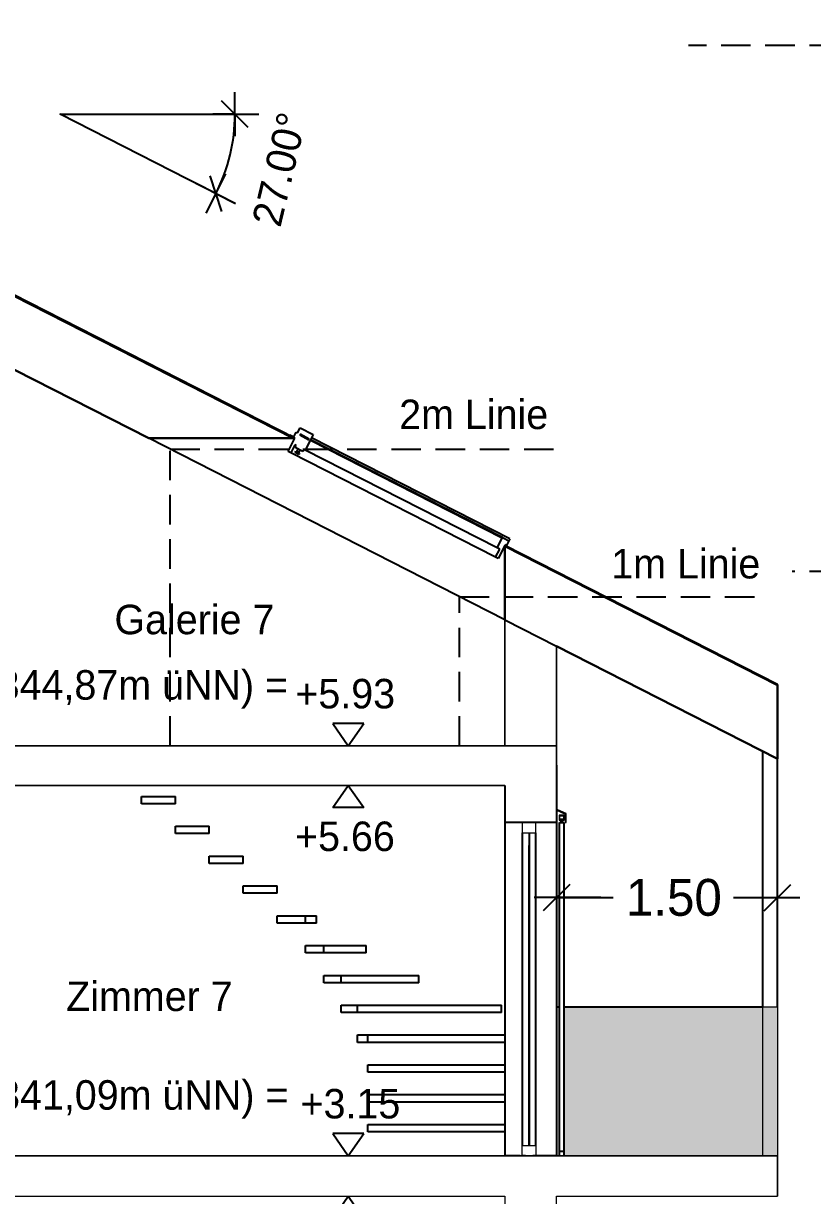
# Model space of a CAD drawing. Header units: metres. Extents: x 165.1 to 239.6, y 34.6 to 72.4.
# Drawn here: x 222.16 to 227.52, y 64.13 to 72.08 of the extents above; entities that cross this region are included whole.
import ezdxf

# ---------------------------------------------------------------- set-up
doc = ezdxf.new("R2010")
doc.units = ezdxf.units.M
doc.header["$XCLIPFRAME"] = 2
doc.header["$PDMODE"] = 65
doc.linetypes.add('AUSGEZOGEN', pattern=[0])
doc.linetypes.add('VERDECKT2_S2', pattern=[0.27, 0.2, -0.07])
for name, color, linetype, lineweight in [('Allgemein01', 7, 'AUSGEZOGEN', 13), ('Allgemein03', 7, 'AUSGEZOGEN', 25), ('Dachflächenfenster_ Verglas.', 7, 'AUSGEZOGEN', 13), ('Dachhaut', 7, 'AUSGEZOGEN', 13), ('Decke Holz', 7, 'AUSGEZOGEN', 18), ('Design', 7, 'AUSGEZOGEN', 18), ('Fenster', 7, 'AUSGEZOGEN', 13), ('Maßlinie 1_100', 7, 'AUSGEZOGEN', 13), ('Pfosten_ Stützen', 7, 'AUSGEZOGEN', 13), ('Standard', 7, 'AUSGEZOGEN', 25), ('Verschattung', 7, 'AUSGEZOGEN', 13), ('Wand Holz nicht tragend', 7, 'AUSGEZOGEN', 13), ('Wand Holz tragend', 7, 'AUSGEZOGEN', 13)]:
    doc.layers.add(name, color=color, linetype=linetype, lineweight=lineweight)
doc.styles.add('Posterama Text Light', font='')
doc.styles.get('Posterama Text Light').set_extended_font_data('Posterama Text Light')
doc.dimstyles.new('DIMSTYLE_10', dxfattribs={"dimtxt": 0.2, "dimasz": 0.3, "dimexe": 0, "dimexo": 1e-06, "dimgap": 0.1, "dimtad": 0, "dimrnd": 0.005, "dimzin": 4, "dimdsep": 46, "dimtxsty": 'Posterama Text Light', "dimblk1": 'ALL_ML_STRICH', "dimblk2": 'ALL_ML_STRICH', "dimsah": 1, "dimcen": 0, "dimse1": 1, "dimse2": 1, "dimclrd": 7, "dimclre": 7, "dimclrt": 7, "dimadec": 0, "dimazin": 0, "dimtfac": 1, "dimtdec": 0, "dimtix": 1, "dimtmove": 2, "dimatfit": 3, "dimfxl": 0, "dimtzin": 0, "dimlwd": 0, "dimlwe": 25, "dimarcsym": 0})
doc.dimstyles.new('DIMSTYLE_11', dxfattribs={"dimtxt": 0.2, "dimasz": 0.3, "dimexe": 0, "dimexo": 1e-06, "dimgap": 0.1, "dimtad": 0, "dimdec": 3, "dimrnd": 0.005, "dimzin": 4, "dimdsep": 46, "dimtxsty": 'Posterama Text Light', "dimblk1": 'ALL_ML_STRICH', "dimblk2": 'ALL_ML_STRICH', "dimsah": 1, "dimcen": 0, "dimse1": 1, "dimse2": 1, "dimclrd": 7, "dimclre": 7, "dimclrt": 7, "dimadec": 0, "dimazin": 0, "dimtfac": 1, "dimtdec": 0, "dimtix": 1, "dimtmove": 2, "dimatfit": 3, "dimfxl": 0, "dimtzin": 0, "dimlwd": 0, "dimlwe": 25, "dimarcsym": 0})
doc.dimstyles.new('DIMSTYLE_6', dxfattribs={"dimtxt": 0.2, "dimasz": 0.3, "dimexe": 0, "dimexo": 1e-06, "dimgap": 0.1, "dimtad": 0, "dimdec": 3, "dimrnd": 0.005, "dimzin": 4, "dimdsep": 46, "dimtxsty": 'Posterama Text Light', "dimblk1": 'ALL_ML_STRICH', "dimblk2": 'ALL_ML_STRICH', "dimsah": 1, "dimcen": 0, "dimse1": 1, "dimse2": 1, "dimclrd": 7, "dimclre": 7, "dimclrt": 7, "dimadec": 0, "dimazin": 0, "dimtfac": 1, "dimtdec": 0, "dimtix": 1, "dimtmove": 2, "dimatfit": 3, "dimfxl": 0, "dimtzin": 0, "dimlwd": 0, "dimlwe": 25, "dimarcsym": 0})
doc.dimstyles.new('DIMSTYLE_8', dxfattribs={"dimtxt": 0.25, "dimasz": 0.3, "dimexe": 0, "dimexo": 1e-06, "dimgap": 0.125, "dimtad": 0, "dimrnd": 0.005, "dimzin": 4, "dimdsep": 46, "dimtxsty": 'Posterama Text Light', "dimblk1": 'ALL_ML_STRICH', "dimblk2": 'ALL_ML_STRICH', "dimsah": 1, "dimcen": 0, "dimse1": 1, "dimse2": 1, "dimclrd": 7, "dimclre": 7, "dimclrt": 7, "dimadec": 0, "dimazin": 0, "dimtfac": 1, "dimtdec": 0, "dimtix": 1, "dimtmove": 2, "dimatfit": 3, "dimfxl": 0, "dimtzin": 0, "dimlwd": 0, "dimlwe": 25, "dimarcsym": 0})
picture_1 = doc.add_image_def('image1.jpg', size_in_pixel=(256, 256))

# ---------------------------------------------------------------- blocks, each defined once
blk = doc.blocks.new('ALL_ML_STRICH')
at = {"color": 0, "linetype": 'ByBlock', "lineweight": -2}
for p, q in [((-0.3, -0.3), (0.3, 0.3)), ((0, -0.5), (0, 0.5)), ((-1, 0), (0.5, 0))]:
    blk.add_line(p, q, dxfattribs=at)
blk = doc.blocks.new('*D15')
at = {"layer": 'DEFPOINTS', "color": 7, "linetype": 'AUSGEZOGEN', "lineweight": 25, "transparency": 33554687}
for p in [(218.7797, 71.9276), (226.0797, 61.251), (230.2589, 61.251)]:
    blk.add_point(p, dxfattribs=at)
at = {"layer": 'Standard', "color": 7, "linetype": 'AUSGEZOGEN', "lineweight": -2, "transparency": 33554687}
for p, q in [((230.2589, 67.1139), (230.2589, 71.9276)), ((230.2589, 61.251), (230.2589, 66.1739))]:
    blk.add_line(p, q, dxfattribs=at)
at = {"layer": 'Standard', "color": 7, "linetype": 'AUSGEZOGEN', "lineweight": 25, "transparency": 33554687, "xscale": 0.3, "yscale": 0.3, "zscale": 0.3}
for p, rotation in [((230.2589, 71.9276), 90), ((230.2589, 61.251), 270)]:
    blk.add_blockref('ALL_ML_STRICH', p, dxfattribs=dict(at, rotation=rotation))
at = {"layer": 'Standard', "color": 7, "linetype": 'AUSGEZOGEN', "lineweight": 25, "transparency": 33554687, "insert": (230.2589, 66.6439), "char_height": 0.2, "width": 1.2, "attachment_point": 5, "rotation": 90, "style": 'Posterama Text Light'}
blk.add_mtext('\\A1;{\\A1;{10.67\\H0.132000;\\S5^ ;}}', dxfattribs=at)
blk = doc.blocks.new('COMPLEX_KOTENVERMASSUNG_1')
at = {"layer": 'Maßlinie 1_100', "color": 7, "linetype": 'AUSGEZOGEN', "lineweight": 25, "transparency": 33554687}
for p, q in [((224.4725, 67.331), (224.2625, 67.331)), ((224.2625, 67.331), (224.3675, 67.181)), ((224.3675, 67.181), (224.4725, 67.331)), ((224.3675, 67.181), (224.3675, 67.181)), ((224.3675, 67.181), (224.3675, 67.181)), ((224.3675, 67.181), (224.3675, 67.181)), ((224.3675, 67.181), (224.3675, 67.181)), ((224.2625, 66.761), (224.3675, 66.911)), ((224.3675, 66.911), (224.4725, 66.761)), ((224.3675, 66.911), (224.3675, 66.911)), ((224.3675, 66.911), (224.3675, 66.911)), ((224.3675, 66.911), (224.3675, 66.911)), ((224.3675, 66.911), (224.3675, 66.911)), ((224.4725, 66.761), (224.2625, 66.761)), ((224.4725, 64.551), (224.2625, 64.551)), ((224.2625, 64.551), (224.3675, 64.401)), ((224.3675, 64.401), (224.4725, 64.551)), ((224.3675, 64.401), (224.3675, 64.401)), ((224.3675, 64.401), (224.3675, 64.401)), ((224.3675, 64.401), (224.3675, 64.401)), ((224.3675, 64.401), (224.3675, 64.401)), ((224.2625, 63.976), (224.3675, 64.126)), ((224.3675, 64.126), (224.4725, 63.976)), ((224.3675, 64.126), (224.3675, 64.126)), ((224.3675, 64.126), (224.3675, 64.126)), ((224.3675, 64.126), (224.3675, 64.126)), ((224.3675, 64.126), (224.3675, 64.126)), ((224.4725, 63.976), (224.2625, 63.976)), ((224.4725, 61.401), (224.2625, 61.401)), ((224.2625, 61.401), (224.3675, 61.251)), ((224.3675, 61.251), (224.4725, 61.401)), ((224.3675, 61.251), (224.3675, 61.251)), ((224.3675, 61.251), (224.3675, 61.251)), ((224.3675, 61.251), (224.3675, 61.251)), ((224.3675, 61.251), (224.3675, 61.251))]:
    blk.add_line(p, q, dxfattribs=at)
at = {"layer": 'Maßlinie 1_100', "color": 7, "linetype": 'AUSGEZOGEN', "lineweight": 25, "transparency": 33554687, "attachment_point": 7, "style": 'Posterama Text Light'}
for s, insert, char_height, width in [('+5.93', (224.0086, 67.431), 0.2, 0.831634), ('+5.66', (224.0066, 66.4638), 0.2, 0.834466), ('+3.15', (224.0438, 64.651), 0.2, 0.76119), ('+2.87', (223.9752, 63.641), 0.2, 0.796506), ('5', (224.6719, 63.7577), 0.12, 0.156317), ('±0.00', (223.965, 61.501), 0.2, 0.920019)]:
    blk.add_mtext(s, dxfattribs=dict(at, insert=insert, char_height=char_height, width=width))
blk = doc.blocks.new('COMPLEXOBJECT_7')
at = {"layer": 'Allgemein01', "color": 5, "linetype": 'VERDECKT2_S2', "lineweight": 25, "transparency": 33554687}
blk.add_lwpolyline([(225.1224, 67.181), (225.1224, 68.191), (227.1912, 68.191)], dxfattribs=at)
at = {"layer": 'Pfosten_ Stützen', "color": 5, "linetype": 'AUSGEZOGEN', "lineweight": 25, "transparency": 33554687, "insert": (226.1515, 68.5148), "char_height": 0.2, "width": 1.126667, "attachment_point": 1, "style": 'Posterama Text Light'}
blk.add_mtext('\\A1;{\\fPosterama Text Light|i0|b0;\\H0.200000;\\W1.000000;\\C5;1m Linie}\\P', dxfattribs=at)
blk = doc.blocks.new('COMPLEXOBJECT_8')
at = {"layer": 'Allgemein01', "color": 5, "linetype": 'VERDECKT2_S2', "lineweight": 25, "transparency": 33554687}
blk.add_lwpolyline([(223.1598, 67.181), (223.1598, 69.191), (225.8317, 69.191)], dxfattribs=at)
at = {"layer": 'Pfosten_ Stützen', "color": 5, "linetype": 'AUSGEZOGEN', "lineweight": 25, "transparency": 33554687, "insert": (224.713, 69.5274), "char_height": 0.2, "width": 1.18, "attachment_point": 1, "style": 'Posterama Text Light'}
blk.add_mtext('\\A1;{\\fPosterama Text Light|i0|b0;\\H0.200000;\\W1.000000;\\C5;2m Linie}\\P', dxfattribs=at)
blk = doc.blocks.new('*D23')
at = {"layer": 'DEFPOINTS', "color": 7, "linetype": 'AUSGEZOGEN', "lineweight": 25, "transparency": 33554687}
for p in [(225.7797, 67.8559), (225.7797, 66.1509), (227.2797, 64.401)]:
    blk.add_point(p, dxfattribs=at)
at = {"layer": 'Standard', "color": 7, "linetype": 'AUSGEZOGEN', "lineweight": -2, "transparency": 33554687}
for p, q in [((225.7797, 66.1509), (226.1638, 66.1509)), ((226.9888, 66.1509), (227.2797, 66.1509))]:
    blk.add_line(p, q, dxfattribs=at)
at = {"layer": 'Standard', "color": 7, "linetype": 'AUSGEZOGEN', "lineweight": 25, "transparency": 33554687, "xscale": 0.3, "yscale": 0.3, "zscale": 0.3, "rotation": 180}
blk.add_blockref('ALL_ML_STRICH', (225.7797, 66.1509), dxfattribs=at)
at = {"layer": 'Standard', "color": 7, "linetype": 'AUSGEZOGEN', "lineweight": 25, "transparency": 33554687, "xscale": 0.3, "yscale": 0.3, "zscale": 0.3}
blk.add_blockref('ALL_ML_STRICH', (227.2797, 66.1509), dxfattribs=at)
at = {"layer": 'Standard', "color": 7, "linetype": 'AUSGEZOGEN', "lineweight": 25, "transparency": 33554687, "insert": (226.5763, 66.1509), "char_height": 0.25, "width": 1, "attachment_point": 5, "style": 'Posterama Text Light'}
blk.add_mtext('\\A1;{\\A1;{1.50\\H0.165000;\\S^ ;}}', dxfattribs=at)
blk = doc.blocks.new('COMPLEX_WINKELVERMASSUNG_0')
at = {"layer": 'Maßlinie 1_100', "color": 7, "linetype": 'AUSGEZOGEN', "lineweight": 25, "transparency": 33554687}
for p, q in [((223.5986, 71.4623), (223.5986, 71.6123)), ((223.6886, 71.3723), (223.5086, 71.5523)), ((223.5986, 71.4623), (223.4486, 71.4623)), ((223.5986, 71.4623), (223.5986, 71.3123)), ((223.5986, 71.4623), (223.7486, 71.4623)), ((223.5089, 70.8034), (223.4302, 71.0455)), ((223.4695, 70.9245), (223.5376, 71.0581)), ((223.4695, 70.9245), (223.3359, 70.9926)), ((223.4695, 70.9245), (223.4014, 70.7908)), ((223.4695, 70.9245), (223.6032, 70.8564))]:
    blk.add_line(p, q, dxfattribs=at)
blk.add_arc((222.414, 71.4623), 1.1846, 333, 360, dxfattribs=at)
at = {"layer": 'Maßlinie 1_100', "color": 7, "linetype": 'AUSGEZOGEN', "lineweight": 25, "transparency": 33554687, "insert": (223.9091, 70.6875), "char_height": 0.2, "width": 0.91983, "attachment_point": 7, "rotation": 76.5, "style": 'Posterama Text Light'}
blk.add_mtext('27.00%%d', dxfattribs=at)
blk = doc.blocks.new('*D49')
at = {"layer": 'DEFPOINTS', "color": 7, "linetype": 'AUSGEZOGEN', "lineweight": 25, "transparency": 33554687}
for p in [(210.2797, 67.5911), (227.2797, 67.5911), (227.2797, 57.9595)]:
    blk.add_point(p, dxfattribs=at)
at = {"layer": 'Standard', "color": 7, "linetype": 'AUSGEZOGEN', "lineweight": -2, "transparency": 33554687}
for p, q in [((218.4022, 57.9595), (210.2797, 57.9595)), ((227.2797, 57.9595), (219.2022, 57.9595))]:
    blk.add_line(p, q, dxfattribs=at)
at = {"layer": 'Standard', "color": 7, "linetype": 'AUSGEZOGEN', "lineweight": 25, "transparency": 33554687, "xscale": 0.3, "yscale": 0.3, "zscale": 0.3}
for p, rotation in [((210.2797, 57.9595), 180), ((227.2797, 57.9595), 360)]:
    blk.add_blockref('ALL_ML_STRICH', p, dxfattribs=dict(at, rotation=rotation))
at = {"layer": 'Standard', "color": 7, "linetype": 'AUSGEZOGEN', "lineweight": 25, "transparency": 33554687, "insert": (218.8022, 57.9595), "char_height": 0.2, "width": 1, "attachment_point": 5, "style": 'Posterama Text Light'}
blk.add_mtext('\\A1;{\\A1;{17.00\\H0.132000;\\S^ ;}}', dxfattribs=at)
blk = doc.blocks.new('*D59')
at = {"layer": 'DEFPOINTS', "color": 7, "linetype": 'AUSGEZOGEN', "lineweight": 25, "transparency": 33554687}
for p in [(225.7797, 68.361), (227.8139, 61.251), (229.3589, 61.251)]:
    blk.add_point(p, dxfattribs=at)
at = {"layer": 'Standard', "color": 7, "linetype": 'AUSGEZOGEN', "lineweight": -2, "transparency": 33554687}
for p, q in [((229.3589, 65.2421), (229.3589, 68.361)), ((229.3589, 61.251), (229.3589, 64.5821))]:
    blk.add_line(p, q, dxfattribs=at)
at = {"layer": 'Standard', "color": 7, "linetype": 'AUSGEZOGEN', "lineweight": 25, "transparency": 33554687, "xscale": 0.3, "yscale": 0.3, "zscale": 0.3}
for p, rotation in [((229.3589, 68.361), 90), ((229.3589, 61.251), 270)]:
    blk.add_blockref('ALL_ML_STRICH', p, dxfattribs=dict(at, rotation=rotation))
at = {"layer": 'Standard', "color": 7, "linetype": 'AUSGEZOGEN', "lineweight": 25, "transparency": 33554687, "insert": (229.3589, 64.9121), "char_height": 0.2, "width": 0.8, "attachment_point": 5, "rotation": 90, "style": 'Posterama Text Light'}
blk.add_mtext('\\A1;{\\A1;{7.11\\H0.132000;\\S^ ;}}', dxfattribs=at)
blk = doc.blocks.new('*D60')
at = {"layer": 'DEFPOINTS', "color": 7, "linetype": 'AUSGEZOGEN', "lineweight": 25, "transparency": 33554687}
for p in [(218.7797, 71.9276), (225.7797, 68.361), (229.3589, 68.361)]:
    blk.add_point(p, dxfattribs=at)
at = {"layer": 'Standard', "color": 7, "linetype": 'AUSGEZOGEN', "lineweight": -2, "transparency": 33554687}
for p, q in [((229.3589, 70.5799), (229.3589, 71.9276)), ((229.3589, 68.361), (229.3589, 69.7799))]:
    blk.add_line(p, q, dxfattribs=at)
at = {"layer": 'Standard', "color": 7, "linetype": 'AUSGEZOGEN', "lineweight": 25, "transparency": 33554687, "xscale": 0.3, "yscale": 0.3, "zscale": 0.3}
for p, rotation in [((229.3589, 71.9276), 90), ((229.3589, 68.361), 270)]:
    blk.add_blockref('ALL_ML_STRICH', p, dxfattribs=dict(at, rotation=rotation))
at = {"layer": 'Standard', "color": 7, "linetype": 'AUSGEZOGEN', "lineweight": 25, "transparency": 33554687, "insert": (229.3589, 70.1799), "char_height": 0.2, "width": 1, "attachment_point": 5, "rotation": 90, "style": 'Posterama Text Light'}
blk.add_mtext('\\A1;{\\A1;{3.56\\H0.132000;\\S5^ ;}}', dxfattribs=at)
blk = doc.blocks.new('*D63')
at = {"layer": 'DEFPOINTS', "color": 7, "linetype": 'AUSGEZOGEN', "lineweight": 25, "transparency": 33554687}
for p in [(220.6797, 64.401), (225.4297, 61.251), (225.4297, 59.7595)]:
    blk.add_point(p, dxfattribs=at)
at = {"layer": 'Standard', "color": 7, "linetype": 'AUSGEZOGEN', "lineweight": -2, "transparency": 33554687}
for p, q in [((222.7534, 59.7595), (220.6797, 59.7595)), ((225.4297, 59.7595), (223.4134, 59.7595))]:
    blk.add_line(p, q, dxfattribs=at)
at = {"layer": 'Standard', "color": 7, "linetype": 'AUSGEZOGEN', "lineweight": 25, "transparency": 33554687, "xscale": 0.3, "yscale": 0.3, "zscale": 0.3}
for p, rotation in [((220.6797, 59.7595), 180), ((225.4297, 59.7595), 360)]:
    blk.add_blockref('ALL_ML_STRICH', p, dxfattribs=dict(at, rotation=rotation))
at = {"layer": 'Standard', "color": 7, "linetype": 'AUSGEZOGEN', "lineweight": 25, "transparency": 33554687, "insert": (223.0834, 59.7595), "char_height": 0.2, "width": 0.8, "attachment_point": 5, "style": 'Posterama Text Light'}
blk.add_mtext('\\A1;{\\A1;{4.75\\H0.132000;\\S^ ;}}', dxfattribs=at)

msp = doc.modelspace()

# ---------------------------------------------------------------- hatches: boundary and pattern name
at = {"layer": 'Design', "linetype": 'AUSGEZOGEN', "lineweight": 25, "transparency": 33554687}
msp.add_hatch(color=253, dxfattribs=at).paths.add_polyline_path([(227.2797, 64.401), (227.1797, 64.401), (227.1797, 65.411), (227.2797, 65.411)], flags=16)
at = {"layer": 'Wand Holz tragend', "linetype": 'AUSGEZOGEN', "lineweight": 18, "transparency": 33554559}
h = msp.add_hatch(color=7, dxfattribs=at)
h.set_gradient(color1=(214, 232, 237), color2=(214, 232, 237), one_color=1)
h.paths.add_polyline_path([(227.1797, 64.401), (225.8297, 64.401), (225.8297, 65.411), (227.1797, 65.411)], flags=0)

# ---------------------------------------------------------------- linework, layer by layer
at = {"layer": 'Allgemein01', "color": 7, "linetype": 'AUSGEZOGEN', "lineweight": 25, "transparency": 33554687}
msp.add_lwpolyline([(223.6006, 70.8577), (222.414, 71.4623), (223.7607, 71.4623)], dxfattribs=at)
at = {"layer": 'Allgemein03', "color": 7, "linetype": 'VERDECKT2_S2', "lineweight": 25, "transparency": 33554687}
for p, q in [((227.9966, 71.9276), (226.6746, 71.9276)), ((227.9966, 68.361), (227.3791, 68.361))]:
    msp.add_line(p, q, dxfattribs=at)
at = {"layer": 'Dachflächenfenster_ Verglas.', "color": 252, "linetype": 'AUSGEZOGEN', "lineweight": 25, "transparency": 33554687}
for p, q in [((223.9984, 69.2743), (224.0143, 69.3055)), ((224.0143, 69.3055), (224.0232, 69.301)), ((224.0232, 69.301), (224.0414, 69.3366)), ((224.0414, 69.3366), (224.1305, 69.2912)), ((223.9694, 69.2835), (223.9717, 69.2879)), ((223.9717, 69.2879), (223.9984, 69.2743)), ((224.1034, 69.2601), (224.041, 69.2919)), ((224.1011, 69.2556), (224.1034, 69.2601)), ((224.1123, 69.2556), (224.11, 69.2511)), ((224.1305, 69.2912), (224.1123, 69.2556)), ((225.4109, 68.5883), (225.4132, 68.5927)), ((225.4132, 68.5927), (225.4221, 68.5882)), ((225.4221, 68.5882), (225.4577, 68.57)), ((225.4329, 68.5434), (225.4307, 68.5389)), ((225.4396, 68.5344), (225.4307, 68.5389)), ((225.4418, 68.5388), (225.4329, 68.5434)), ((225.4555, 68.5656), (225.4418, 68.5388)), ((225.4577, 68.57), (225.4555, 68.5656))]:
    msp.add_line(p, q, dxfattribs=at)
at = {"layer": 'Dachflächenfenster_ Verglas.', "color": 35, "linetype": 'AUSGEZOGEN', "lineweight": 25, "transparency": 33554687}
for p, q in [((223.9596, 69.1762), (224.005, 69.2653)), ((224.0047, 69.2206), (223.9775, 69.1671)), ((224.0136, 69.2161), (224.0047, 69.2206)), ((224.0068, 69.2027), (224.0136, 69.2161)), ((224.041, 69.2919), (224.0388, 69.2874)), ((224.0388, 69.2874), (224.1011, 69.2556)), ((224.11, 69.2511), (224.076, 69.1843)), ((223.9775, 69.1671), (223.9596, 69.1762)), ((224.0603, 69.1755), (224.0068, 69.2027)), ((224.0671, 69.1888), (224.0603, 69.1755)), ((224.076, 69.1843), (224.0671, 69.1888)), ((225.3769, 68.5215), (225.4109, 68.5883)), ((225.3674, 68.4589), (225.3947, 68.5124)), ((225.3947, 68.5124), (225.3769, 68.5215)), ((225.4307, 68.5389), (225.3853, 68.4498)), ((225.3853, 68.4498), (225.3674, 68.4589))]:
    msp.add_line(p, q, dxfattribs=at)
at = {"layer": 'Dachflächenfenster_ Verglas.', "color": 1, "linetype": 'AUSGEZOGEN', "lineweight": 25, "transparency": 33554687}
for p, q in [((223.9961, 69.2699), (223.9694, 69.2835)), ((224.005, 69.2653), (223.9961, 69.2699)), ((225.4307, 68.5389), (225.4396, 68.5344))]:
    msp.add_line(p, q, dxfattribs=at)
at = {"layer": 'Dachflächenfenster_ Verglas.', "color": 253, "linetype": 'AUSGEZOGEN', "lineweight": 25, "transparency": 33554687}
for p, q in [((224.0066, 69.1692), (224.0111, 69.1781)), ((224.0333, 69.1555), (224.0066, 69.1692)), ((224.0111, 69.1781), (224.0378, 69.1644)), ((224.0378, 69.1644), (224.0333, 69.1555))]:
    msp.add_line(p, q, dxfattribs=at)
at = {"layer": 'Dachhaut', "color": 1, "linetype": 'AUSGEZOGEN', "lineweight": 25, "transparency": 33554687}
for p, q in [((220.884, 70.8554), (223.9694, 69.2835)), ((223.0138, 69.2653), (220.6797, 70.4545)), ((223.994, 69.2653), (223.0138, 69.2653)), ((225.4307, 68.5389), (227.2797, 67.5967)), ((225.4307, 68.0339), (225.4307, 68.5333)), ((227.2797, 67.0916), (225.7797, 67.8559)), ((227.2797, 67.5911), (227.2797, 67.0916))]:
    msp.add_line(p, q, dxfattribs=at)
at = {"layer": 'Dachhaut', "color": 7, "linetype": 'AUSGEZOGEN', "lineweight": 25, "transparency": 33554687}
for p, q in [((223.9694, 69.2835), (224.005, 69.2653)), ((224.005, 69.2653), (223.994, 69.2653)), ((225.4307, 68.5333), (225.4307, 68.5389)), ((227.2797, 67.5967), (227.2797, 67.5911))]:
    msp.add_line(p, q, dxfattribs=at)
msp.add_lwpolyline([(225.4307, 68.5389), (225.4307, 68.5389)], close=True, dxfattribs=at)
at = {"layer": 'Dachhaut', "color": 1, "linetype": 'AUSGEZOGEN', "lineweight": 25, "transparency": 33554687}
msp.add_lwpolyline([(225.4307, 68.0339), (225.4307, 68.0339)], close=True, dxfattribs=at)
at = {"layer": 'Decke Holz', "color": 1, "linetype": 'AUSGEZOGEN', "lineweight": 18, "transparency": 33554687}
for p, q in [((220.6797, 67.181), (225.4297, 67.181)), ((225.7797, 67.181), (225.7797, 67.048)), ((225.4297, 66.911), (220.8597, 66.911)), ((225.7797, 66.7445), (225.7797, 66.798)), ((225.7797, 66.661), (225.7797, 66.7445)), ((225.5477, 66.661), (225.6397, 66.661)), ((220.8597, 64.401), (225.7797, 64.401)), ((225.4297, 64.401), (225.5327, 64.401)), ((225.5477, 64.401), (225.5687, 64.401)), ((225.5687, 64.401), (225.6187, 64.401)), ((225.6187, 64.401), (225.6397, 64.401)), ((225.6247, 64.401), (225.7797, 64.401)), ((225.7797, 64.401), (227.1797, 64.401)), ((227.1797, 64.401), (227.2797, 64.401)), ((227.2797, 64.401), (227.2797, 64.126))]:
    msp.add_line(p, q, dxfattribs=at)
msp.add_lwpolyline([(225.7797, 66.661), (225.7797, 66.661)], close=True, dxfattribs=at)
at = {"layer": 'Fenster', "transparency": 33554687}
for p, q in [((225.5477, 66.661), (225.5477, 66.591)), ((225.6397, 66.591), (225.6397, 66.661)), ((225.5477, 66.591), (225.6397, 66.591)), ((225.5477, 64.471), (225.6397, 64.471)), ((225.5477, 64.401), (225.5477, 64.471)), ((225.6397, 64.471), (225.6397, 64.401))]:
    msp.add_line(p, q, dxfattribs=at)
at = {"layer": 'Fenster', "color": 1, "linetype": 'AUSGEZOGEN', "lineweight": 13, "transparency": 33554687}
for p, q in [((225.6397, 66.661), (225.5477, 66.661)), ((225.5687, 64.401), (225.5477, 64.401)), ((225.6187, 64.401), (225.5687, 64.401)), ((225.6397, 64.401), (225.6187, 64.401))]:
    msp.add_line(p, q, dxfattribs=at)
at = {"layer": 'Standard', "color": 1, "linetype": 'AUSGEZOGEN', "lineweight": 25, "transparency": 33554687}
for p, q in [((225.4307, 68.0339), (223.0138, 69.2653)), ((227.1797, 65.411), (227.1797, 67.1426)), ((227.2797, 65.411), (227.2797, 67.0916)), ((225.7797, 67.048), (225.7797, 64.401)), ((225.4297, 66.911), (225.4297, 64.401)), ((225.7797, 66.661), (225.4297, 66.661)), ((225.8297, 65.411), (227.1797, 65.411))]:
    msp.add_line(p, q, dxfattribs=at)
at = {"layer": 'Standard', "color": 7, "linetype": 'AUSGEZOGEN', "lineweight": 25, "transparency": 33554687}
for p, q in [((224.1112, 69.2533), (225.412, 68.5905)), ((225.412, 68.5905), (224.1112, 69.2533)), ((225.4132, 68.5927), (224.1123, 69.2556)), ((225.4645, 68.5834), (224.1191, 69.2689)), ((225.3674, 68.4589), (223.9775, 69.1671)), ((224.0178, 69.1747), (224.0269, 69.1925)), ((224.0402, 69.1857), (224.0311, 69.1678)), ((225.3769, 68.5215), (224.076, 69.1843)), ((224.3593, 69.1269), (225.412, 68.5905)), ((225.4645, 68.5834), (225.4577, 68.57)), ((222.9651, 66.7867), (222.9651, 66.8367)), ((222.9651, 66.8367), (223.1951, 66.8367)), ((222.9651, 66.7867), (222.9651, 66.8367)), ((222.9651, 66.8367), (223.1951, 66.8367)), ((223.1951, 66.7867), (223.1951, 66.8367)), ((223.1951, 66.7867), (223.1951, 66.8367)), ((223.1951, 66.7867), (222.9651, 66.7867)), ((223.1951, 66.7867), (222.9651, 66.7867)), ((225.8097, 66.682), (225.8197, 66.682)), ((225.8097, 66.677), (225.8097, 66.661)), ((225.8197, 66.661), (225.8197, 66.677)), ((223.1951, 66.5845), (223.1951, 66.6345)), ((223.1951, 66.6345), (223.4251, 66.6345)), ((223.1951, 66.5845), (223.1951, 66.6345)), ((223.1951, 66.6345), (223.4251, 66.6345)), ((223.4251, 66.5845), (223.4251, 66.6345)), ((223.4251, 66.5845), (223.4251, 66.6345)), ((225.7997, 66.661), (225.8197, 66.661)), ((225.7997, 64.4008), (225.7997, 66.661)), ((225.7997, 64.4324), (225.7997, 66.661)), ((225.8197, 66.661), (225.8297, 66.661)), ((225.8297, 66.661), (225.8297, 64.401)), ((225.8297, 66.661), (225.8297, 64.4324)), ((223.4251, 66.5845), (223.1951, 66.5845)), ((223.4251, 66.5845), (223.1951, 66.5845)), ((225.5477, 66.591), (225.5477, 64.471)), ((225.5937, 66.591), (225.5937, 64.471)), ((225.6397, 64.471), (225.6397, 66.591)), ((225.5477, 66.5044), (225.5477, 64.471)), ((225.5937, 64.471), (225.5937, 66.5044)), ((225.6397, 64.471), (225.6397, 66.5044)), ((223.4251, 66.3824), (223.4251, 66.4324)), ((223.4251, 66.4324), (223.6551, 66.4324)), ((223.4251, 66.3824), (223.4251, 66.4324)), ((223.4251, 66.4324), (223.6551, 66.4324)), ((223.6551, 66.3824), (223.4251, 66.3824)), ((223.6551, 66.3824), (223.4251, 66.3824)), ((223.6551, 66.3824), (223.6551, 66.4324)), ((223.6551, 66.3824), (223.6551, 66.4324)), ((223.6551, 66.1802), (223.6551, 66.2302)), ((223.6551, 66.2302), (223.8851, 66.2302)), ((223.6551, 66.1802), (223.6551, 66.2302)), ((223.6551, 66.2302), (223.8851, 66.2302)), ((223.8851, 66.1802), (223.8851, 66.2302)), ((223.8851, 66.1802), (223.8851, 66.2302)), ((223.8851, 66.1802), (223.6551, 66.1802)), ((223.8851, 66.1802), (223.6551, 66.1802)), ((223.8851, 65.9781), (223.8851, 66.0281)), ((223.8851, 66.0281), (224.0784, 66.0281)), ((223.8851, 65.9781), (223.8851, 66.0281)), ((223.8851, 66.0281), (224.0784, 66.0281)), ((224.0784, 65.9781), (223.8851, 65.9781)), ((224.0784, 65.9781), (223.8851, 65.9781)), ((224.0784, 65.9781), (224.0784, 66.0281)), ((224.0784, 66.0281), (224.1518, 66.0281)), ((224.0784, 65.9781), (224.0784, 66.0281)), ((224.0784, 66.0281), (224.1518, 66.0281)), ((224.1518, 65.9781), (224.0784, 65.9781)), ((224.1518, 65.9781), (224.0784, 65.9781)), ((224.1518, 65.9781), (224.1518, 66.0281)), ((224.1518, 65.9781), (224.1518, 66.0281)), ((224.0784, 65.776), (224.0784, 65.826)), ((224.0784, 65.826), (224.2022, 65.826)), ((224.0784, 65.776), (224.0784, 65.826)), ((224.0784, 65.826), (224.2022, 65.826)), ((224.2022, 65.776), (224.2022, 65.826)), ((224.2022, 65.826), (224.488, 65.826)), ((224.2022, 65.776), (224.2022, 65.826)), ((224.2022, 65.826), (224.488, 65.826)), ((224.488, 65.776), (224.488, 65.826)), ((224.488, 65.776), (224.488, 65.826)), ((224.2022, 65.776), (224.0784, 65.776)), ((224.2022, 65.776), (224.0784, 65.776)), ((224.488, 65.776), (224.2022, 65.776)), ((224.488, 65.776), (224.2022, 65.776)), ((224.2022, 65.5738), (224.2022, 65.6238)), ((224.2022, 65.6238), (224.3187, 65.6238)), ((224.2022, 65.5738), (224.2022, 65.6238)), ((224.2022, 65.6238), (224.3187, 65.6238)), ((224.3187, 65.5738), (224.2022, 65.5738)), ((224.3187, 65.5738), (224.2022, 65.5738)), ((224.3187, 65.5738), (224.3187, 65.6238)), ((224.3187, 65.6238), (224.8473, 65.6238)), ((224.3187, 65.5738), (224.3187, 65.6238)), ((224.3187, 65.6238), (224.8473, 65.6238)), ((224.8473, 65.5738), (224.3187, 65.5738)), ((224.8473, 65.5738), (224.3187, 65.5738)), ((224.8473, 65.5738), (224.8473, 65.6238)), ((224.8473, 65.5738), (224.8473, 65.6238)), ((224.3187, 65.3717), (224.3187, 65.4217)), ((224.3187, 65.4217), (224.4297, 65.4217)), ((224.3187, 65.3717), (224.3187, 65.4217)), ((224.3187, 65.4217), (224.4297, 65.4217)), ((224.4297, 65.3717), (224.4297, 65.4217)), ((224.4297, 65.3717), (224.4297, 65.4217)), ((224.4297, 65.4217), (225.407, 65.4217)), ((224.4297, 65.4217), (225.407, 65.4217)), ((225.407, 65.3717), (225.407, 65.4217)), ((225.407, 65.3717), (225.407, 65.4217)), ((225.7797, 65.411), (225.7997, 65.411)), ((224.4297, 65.3717), (224.3187, 65.3717)), ((224.4297, 65.3717), (224.3187, 65.3717)), ((225.407, 65.3717), (224.4297, 65.3717)), ((225.407, 65.3717), (224.4297, 65.3717)), ((224.4297, 65.1695), (224.4297, 65.2195)), ((224.4297, 65.2195), (224.4997, 65.2195)), ((224.4297, 65.1695), (224.4297, 65.2195)), ((224.4297, 65.2195), (224.4997, 65.2195)), ((224.4997, 65.1695), (224.4297, 65.1695)), ((224.4997, 65.1695), (224.4297, 65.1695)), ((224.4997, 65.1695), (224.4997, 65.2195)), ((224.4997, 65.1695), (224.4997, 65.2195)), ((224.4997, 65.2195), (225.4297, 65.2195)), ((224.4997, 65.2195), (225.4297, 65.2195)), ((225.4297, 65.1695), (224.4997, 65.1695)), ((225.4297, 65.1695), (224.4997, 65.1695)), ((224.4997, 64.9674), (224.4997, 65.0174)), ((224.4997, 64.9674), (224.4997, 65.0174)), ((224.4997, 65.0174), (225.4297, 65.0174)), ((224.4997, 65.0174), (225.4297, 65.0174)), ((225.4297, 64.9674), (224.4997, 64.9674)), ((225.4297, 64.9674), (224.4997, 64.9674)), ((224.4997, 64.7652), (224.4997, 64.8152)), ((224.4997, 64.7652), (224.4997, 64.8152)), ((224.4997, 64.8152), (225.4297, 64.8152)), ((224.4997, 64.8152), (225.4297, 64.8152)), ((225.4297, 64.7652), (224.4997, 64.7652)), ((225.4297, 64.7652), (224.4997, 64.7652)), ((224.4997, 64.5631), (224.4997, 64.6131)), ((224.4997, 64.5631), (224.4997, 64.6131)), ((224.4997, 64.6131), (225.4297, 64.6131)), ((224.4997, 64.6131), (225.4297, 64.6131)), ((225.4297, 64.5631), (224.4997, 64.5631)), ((225.4297, 64.5631), (224.4997, 64.5631)), ((225.7997, 64.4324), (225.8297, 64.4324))]:
    msp.add_line(p, q, dxfattribs=at)
at = {"layer": 'Verschattung', "color": 1, "linetype": 'AUSGEZOGEN', "lineweight": 13, "transparency": 33554687}
for p, q in [((225.7797, 66.798), (225.7797, 66.7445)), ((225.7857, 66.798), (225.7797, 66.798)), ((225.7857, 66.748), (225.7857, 66.798))]:
    msp.add_line(p, q, dxfattribs=at)
at = {"layer": 'Verschattung', "transparency": 33554687}
for p, q in [((225.7797, 66.7445), (225.8397, 66.7175)), ((225.8457, 66.721), (225.7857, 66.748)), ((225.7977, 66.711), (225.7977, 66.677)), ((225.8317, 66.711), (225.7977, 66.711)), ((225.7977, 66.677), (225.8097, 66.677)), ((225.8027, 66.682), (225.8027, 66.706)), ((225.8027, 66.706), (225.8267, 66.706)), ((225.8097, 66.682), (225.8027, 66.682)), ((225.8097, 66.677), (225.8097, 66.682)), ((225.8197, 66.682), (225.8197, 66.677)), ((225.8267, 66.682), (225.8197, 66.682)), ((225.8197, 66.677), (225.8317, 66.677)), ((225.8267, 66.706), (225.8267, 66.682)), ((225.8317, 66.677), (225.8317, 66.711)), ((225.8397, 66.7175), (225.8397, 66.661)), ((225.8457, 66.661), (225.8457, 66.721)), ((225.8397, 66.661), (225.8457, 66.661))]:
    msp.add_line(p, q, dxfattribs=at)
at = {"layer": 'Wand Holz nicht tragend', "transparency": 33554687}
msp.add_line((227.1797, 65.411), (227.2797, 65.411), dxfattribs=at)
at = {"layer": 'Wand Holz nicht tragend', "color": 1, "linetype": 'AUSGEZOGEN', "lineweight": 13, "transparency": 33554687}
for p, q in [((227.1797, 64.401), (227.1797, 65.411)), ((227.2797, 65.411), (227.2797, 64.401)), ((227.2797, 64.401), (227.1797, 64.401))]:
    msp.add_line(p, q, dxfattribs=at)
at = {"layer": 'Wand Holz tragend', "transparency": 33554687}
msp.add_line((225.4307, 68.5389), (225.7797, 68.361), dxfattribs=at)
at = {"layer": 'Wand Holz tragend', "color": 1, "linetype": 'AUSGEZOGEN', "lineweight": 13, "transparency": 33554687}
for p, q in [((225.4297, 67.181), (225.4307, 68.0339)), ((225.7797, 67.8559), (225.7797, 67.181))]:
    msp.add_line(p, q, dxfattribs=at)
at = {"layer": 'Wand Holz tragend', "color": 1, "linetype": 'AUSGEZOGEN', "lineweight": 25, "transparency": 33554687}
for p, q in [((225.5327, 64.401), (225.4297, 64.401)), ((225.5687, 64.401), (225.5477, 64.401)), ((225.6397, 64.401), (225.6187, 64.401)), ((225.7797, 64.401), (225.6247, 64.401))]:
    msp.add_line(p, q, dxfattribs=at)

# ---------------------------------------------------------------- block references
at = {"layer": 'Maßlinie 1_100', "color": 7, "linetype": 'AUSGEZOGEN', "lineweight": 25, "transparency": 33554687}
for name in ['COMPLEX_WINKELVERMASSUNG_0', 'COMPLEX_KOTENVERMASSUNG_1']:
    msp.add_blockref(name, (0, 0), dxfattribs=at)
at = {"layer": 'Pfosten_ Stützen', "color": 5, "linetype": 'AUSGEZOGEN', "lineweight": 25, "transparency": 33554687}
for name in ['COMPLEXOBJECT_8', 'COMPLEXOBJECT_7']:
    msp.add_blockref(name, (0, 0), dxfattribs=at)

# ---------------------------------------------------------------- texts
at = {"layer": 'Pfosten_ Stützen', "color": 7, "linetype": 'AUSGEZOGEN', "lineweight": 25, "transparency": 33554687, "char_height": 0.2, "style": 'Posterama Text Light'}
for s, insert, width, attachment_point in [('\\A1;{\\fPosterama Text Light|i0|b0;\\H0.200000;\\W1.000000;\\C7;Galerie 7}\\P', (222.7814, 67.9337), 1.233333, 7), ('\\A1;{\\fPosterama Text Light|i0|b0;\\H0.200000;\\W1.000000;\\C7;DG OKFF (344,87m üNN) =}\\P', (223.9592, 67.4329), 3.52, 9), ('\\A1;{\\fPosterama Text Light|i0|b0;\\H0.200000;\\W1.000000;\\C7;Zimmer 7}\\P', (222.4543, 65.3791), 1.293333, 7), ('\\A1;{\\fPosterama Text Light|i0|b0;\\H0.200000;\\W1.000000;\\C7;OG OKFF (341,09m üNN) =}\\P', (223.962, 64.6529), 3.523333, 9)]:
    msp.add_mtext(s, dxfattribs=dict(at, insert=insert, width=width, attachment_point=attachment_point))

# ---------------------------------------------------------------- dimensions: what is measured, and where the dimension line sits
at = {"layer": 'Standard', "color": 7, "linetype": 'AUSGEZOGEN', "lineweight": 25, "transparency": 33554687}
for base, p1, p2, angle, dimstyle, picture, middle in [((230.2589, 71.9276), (226.0797, 61.251), (218.7797, 71.9276), 90, 'DIMSTYLE_6', '*D15', (230.2589, 66.6439)), ((229.3589, 71.9276), (225.7797, 68.361), (218.7797, 71.9276), 90, 'DIMSTYLE_11', '*D60', (229.3589, 70.1799)), ((229.3589, 68.361), (227.8139, 61.251), (225.7797, 68.361), 90, 'DIMSTYLE_10', '*D59', (229.3589, 64.9121)), ((210.2797, 57.9595), (227.2797, 67.5911), (210.2797, 67.5911), 180, 'DIMSTYLE_10', '*D49', (218.8022, 57.9595)), ((220.6797, 59.7595), (225.4297, 61.251), (220.6797, 64.401), 180, 'DIMSTYLE_10', '*D63', (223.0834, 59.7595))]:
    dim = msp.add_linear_dim(base=base, p1=p1, p2=p2, angle=angle, dimstyle=dimstyle, override={"dimpost": '<>', "dimclrd": 7, "dimclre": 7, "dimclrt": 7, "dimlwd": 0, "dimlwe": 25}, dxfattribs=at)
    dim.commit()
    dim.dimension.update_dxf_attribs({"geometry": picture, "text_midpoint": middle, "dimtype": 160})
dim = msp.add_linear_dim(base=(227.2797, 66.1509), p1=(225.7797, 67.8559), p2=(227.2797, 64.401), dimstyle='DIMSTYLE_8', override={"dimpost": '<>', "dimclrd": 7, "dimclre": 7, "dimclrt": 7, "dimlwd": 0, "dimlwe": 25}, dxfattribs=at)
dim.commit()
dim.dimension.update_dxf_attribs({"geometry": '*D23', "text_midpoint": (226.5763, 66.1509), "dimtype": 160})

# ---------------------------------------------------------------- pictures from other files: only their frames are drawn
at = {"layer": 'Dachhaut', "color": 7, "linetype": 'AUSGEZOGEN', "lineweight": 25, "transparency": 33554687}
image = msp.add_image(picture_1, insert=(220.884, 70.8554), size_in_units=(2.56, 2.56), rotation=27, dxfattribs=at)
image.set_boundary_path([(-0.5, 255.5), (-36.906, 281.95), (117.08, 493.873), (204.416, 538.373), (-0.5, 255.5)])
image = msp.add_image(picture_1, insert=(220.884, 70.8554), size_in_units=(2.56, 2.56), rotation=27, dxfattribs=at)
image.set_boundary_path([(-0.5, 255.5), (-0.905, 255.794), (204.416, 538.373), (205.397, 538.873), (-0.5, 255.5)])
image = msp.add_image(picture_1, insert=(227.2797, 67.5967), size_in_units=(2.56, 2.56), rotation=27, dxfattribs=at)
image.set_boundary_path([(-0.5, 255.5), (-122.473, 87.598), (-122.728, 88.098), (-0.755, 256), (-0.5, 255.5)])
image = msp.add_image(picture_1, insert=(227.2797, 67.5911), size_in_units=(2.56, 2.56), rotation=27, dxfattribs=at)
image.set_boundary_path([(-0.5, 255.5), (-122.473, 87.598), (-145.147, 132.098), (-23.174, 300), (-0.5, 255.5)])
at = {"layer": 'Decke Holz', "lineweight": 18, "transparency": 33554687}
image = msp.add_image(picture_1, insert=(220.6797, 66.661), size_in_units=(2.56, 2.56), dxfattribs=at)
image.set_boundary_path([(509.5, 203.5), (-0.5, 203.5), (-0.5, 230.5), (474.5, 230.5), (474.5, 255.5), (509.5, 255.5), (509.5, 203.5)])
image = msp.add_image(picture_1, insert=(220.6797, 63.751), size_in_units=(2.56, 2.56), dxfattribs=at)
image.set_boundary_path([(-0.5, 190.5), (-0.5, 217.994), (474.5, 217.994), (474.5, 255.5), (509.5, 255.5), (509.5, 217.994), (659.5, 217.994), (659.5, 190.5), (-0.5, 190.5)])
at = {"layer": 'Wand Holz tragend', "lineweight": 18, "transparency": 33554687}
image = msp.add_image(picture_1, insert=(225.7797, 67.181), size_in_units=(2.56, 2.56), rotation=90, dxfattribs=at)
image.set_boundary_path([(84.793, 220.595), (-0.5, 220.5), (-0.5, 255.5), (66.995, 255.5), (84.793, 220.595)])

doc.saveas('drawing.dxf')
